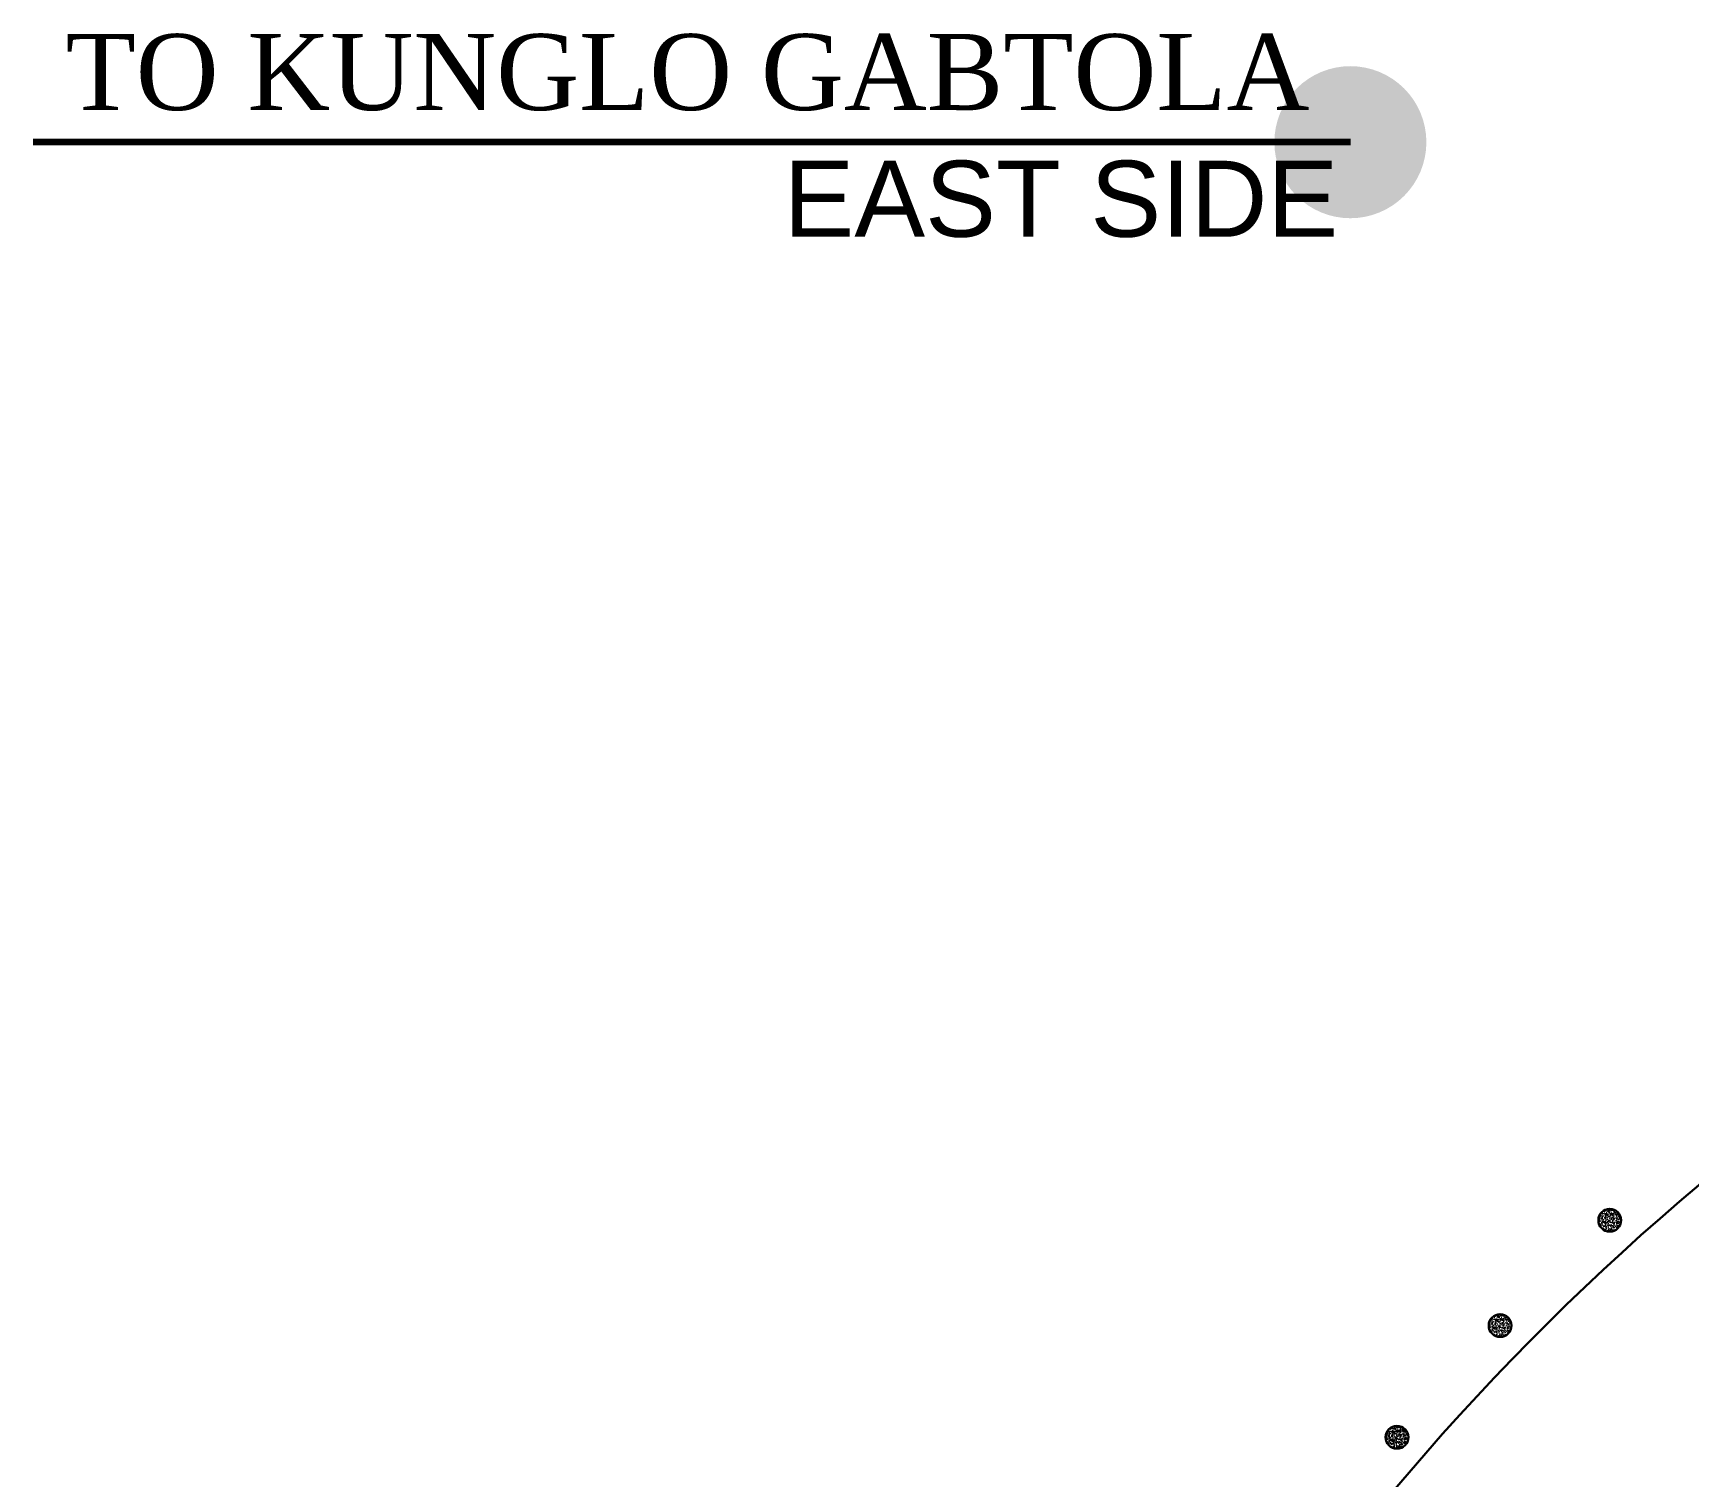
# Model space of a CAD drawing. Header units: millimetres. Extents: x 645430 to 1329725, y -477752 to 44877.
# Drawn here: x 944394 to 955283, y -236981 to -227487 of the extents above; entities that cross this region are included whole.
import ezdxf

# ---------------------------------------------------------------- set-up
doc = ezdxf.new("R2010")
doc.units = ezdxf.units.MM
doc.header["$LTSCALE"] = 250
for name, color, linetype in [('dim', 4, 'Continuous'), ('Dimision', 4, 'Continuous'), ('Hatching', 35, 'Continuous'), ('Text', 7, 'Continuous')]:
    doc.layers.add(name, color=color, linetype=linetype)
doc.layers.add('Gurd Post', color=231, linetype='Continuous', lineweight=30)
doc.layers.add('Pucca Road', color=1, linetype='Continuous', lineweight=30)
doc.styles.get("Standard").update_dxf_attribs({"font": 'times.ttf'})
doc.dimstyles.new('ISO-70', dxfattribs={"dimscale": 0, "dimtxt": 70, "dimasz": 0.75, "dimexe": 35, "dimexo": 35, "dimgap": 20, "dimtad": 1, "dimdec": 0, "dimlfac": -1, "dimzin": 1, "dimdsep": 46, "dimtxsty": 'Standard', "dimblk": 'DIM', "dimcen": 60, "dimclrd": 256, "dimclre": 256, "dimclrt": 256, "dimadec": 0, "dimazin": 0, "dimtfac": 1, "dimtdec": 0, "dimtix": 1, "dimtofl": 0, "dimtmove": 0, "dimatfit": 3, "dimldrblk": 'DOT', "dimfxl": 35, "dimfxlon": 1, "dimtolj": 1, "dimlwd": -1, "dimarcsym": 0})

# ---------------------------------------------------------------- blocks, each defined once
blk = doc.blocks.new('DIM')
at = {"layer": 'dim'}
for p, q in [((0, -101.404), (0, 101.404)), ((-101.404, 0), (101.404, 0))]:
    blk.add_line(p, q, dxfattribs=at)
at = {"layer": 'dim', "const_width": 25.351}
blk.add_lwpolyline([(-12.675, 0, 1), (12.675, 0, 1)], format="xyb", close=True, dxfattribs=at)

msp = doc.modelspace()

# ---------------------------------------------------------------- hatches: boundary and pattern name
at = {"layer": 'Hatching', "linetype": 'Continuous', "lineweight": 20, "ltscale": 250}
h = msp.add_hatch(dxfattribs=at)
h.set_pattern_fill('AR-CONC', color=256, scale=5, angle=-271.37544, style=0)
h.set_pattern_definition([(138.6245571, (3012111.482, 268594.404), (3.9975477, 35.77736173), [3.75, -41.25]), (83.624557, (3012111.482, 268594.404), (-37.7652975, -6.032798), [3, -33]), (189.0760015, (3012111.815, 268597.386), (-33.7677494, 29.74456364), [3.1870096, -35.0571056]), (134.808757, (3012101.485, 268594.644), (9.5544666, 53.1480375), [5.625, -61.875]), (185.2601926, (3012102.28, 268599.073), (-47.570129, 47.8887547), [4.7805171, -52.585688]), (79.808721, (3012101.485, 268594.644), (-47.570129, 47.8887547), [4.5, -49.5]), (109.6245571, (3012104.105, 268599.583), (20.84154314, 29.35353606), [3.75, -41.25]), (54.624557, (3012104.105, 268599.583), (-35.9550319, 13.03257554), [3, -33]), (160.0760018, (3012105.84, 268602.03), (-15.1134887, 42.38611124), [3.1870095, -35.0571056]), (126.1245571, (3012111.482, 268594.404), (-16.62530277, 1.007351826), [0, -32.6, 0, -33.5, 0, -33.125]), (96.1245571, (3012111.482, 268594.404), (-19.39917136, 13.62305401), [0, -19.1, 0, -31.85, 0, -12.625]), (56.1245571, (3012111.215, 268583.257), (1.76810438, 26.656361265), [0, -12.5, 0, -39, 0, -51.75]), (46.1245571, (3012111.095, 268578.259), (-4.3038756, 29.2710513), [0, -16.25, 0, -25.9, 0, -36.75])])
h.paths.add_polyline_path([(954761, -235368.6, 1), (954764.6, -235218.6, 1)])
h = msp.add_hatch(dxfattribs=at)
h.set_pattern_fill('AR-CONC', color=256, scale=5, angle=-271.37544, style=0)
h.set_pattern_definition([(138.6245571, (3012111.482, 268594.404), (3.9975477, 35.77736173), [3.75, -41.25]), (83.624557, (3012111.482, 268594.404), (-37.7652975, -6.032798), [3, -33]), (189.0760015, (3012111.815, 268597.386), (-33.7677494, 29.74456364), [3.1870096, -35.0571056]), (134.808757, (3012101.485, 268594.644), (9.5544666, 53.1480375), [5.625, -61.875]), (185.2601926, (3012102.28, 268599.073), (-47.570129, 47.8887547), [4.7805171, -52.585688]), (79.808721, (3012101.485, 268594.644), (-47.570129, 47.8887547), [4.5, -49.5]), (109.6245571, (3012104.105, 268599.583), (20.84154314, 29.35353606), [3.75, -41.25]), (54.624557, (3012104.105, 268599.583), (-35.9550319, 13.03257554), [3, -33]), (160.0760018, (3012105.84, 268602.03), (-15.1134887, 42.38611124), [3.1870095, -35.0571056]), (126.1245571, (3012111.482, 268594.404), (-16.62530277, 1.007351826), [0, -32.6, 0, -33.5, 0, -33.125]), (96.1245571, (3012111.482, 268594.404), (-19.39917136, 13.62305401), [0, -19.1, 0, -31.85, 0, -12.625]), (56.1245571, (3012111.215, 268583.257), (1.76810438, 26.656361265), [0, -12.5, 0, -39, 0, -51.75]), (46.1245571, (3012111.095, 268578.259), (-4.3038756, 29.2710513), [0, -16.25, 0, -25.9, 0, -36.75])])
h.paths.add_polyline_path([(954761, -235368.6, 1), (954764.6, -235218.6, 1)])
h = msp.add_hatch(dxfattribs=at)
h.set_pattern_fill('AR-CONC', color=256, scale=5, angle=-271.37544, style=0)
h.set_pattern_definition([(218.6245571, (3001376.77, -178487.468), (2.27585773, -35.9279901), [3.75, -41.25]), (273.624557, (3001376.77, -178487.47), (-37.4322429, 7.83833754), [3, -33]), (168.1731126, (3001376.96, -178490.462), (-35.1563848, -28.08965244), [3.1870096, -35.0571056]), (222.440357, (3001366.772, -178487.23), (6.9926923, -53.5453451), [5.625, -61.875]), (171.9889216, (3001367.355, -178491.69), (-49.8136637, -45.5505094), [4.7805171, -52.585688]), (277.440393, (3001366.77, -178487.23), (-49.8136637, -45.5505094), [4.5, -49.5]), (247.6245571, (3001369.152, -178492.287), (19.40874525, -30.31997044), [3.75, -41.25]), (302.624557, (3001369.15, -178492.287), (-36.5390788, -11.291947), [3, -33]), (197.1731123, (3001370.77, -178494.813), (-17.13033346, -41.6119171), [3.1870095, -35.0571056]), (231.1245571, (3001376.77, -178487.468), (-16.65449093, -0.20828334), [0, -32.6, 0, -33.5, 0, -33.125]), (261.1245571, (3001376.77, -178487.468), (-20.03063563, -12.6763199), [0, -19.1, 0, -31.85, 0, -12.625]), (301.1245571, (3001377.037, -178476.322), (0.48673292, -26.71050131), [0, -12.5, 0, -39, 0, -51.75]), (311.1245571, (3001377.157, -178471.323), (-5.7037383, -29.03076228), [0, -16.25, 0, -25.9, 0, -36.75])])
h.paths.add_polyline_path([(954761, -235368.6, 1), (954764.6, -235218.6, 1)])
h = msp.add_hatch(dxfattribs=at)
h.set_pattern_fill('AR-CONC', color=256, scale=5, angle=-267.95539, style=0)
h.set_pattern_definition([(142.0446082, (2977666.51, 389736.928), (1.8561041, 35.95211923), [3.75, -41.25]), (87.0446082, (2977666.51, 389736.928), (-37.3381471, -8.27496934), [3, -33]), (192.4960527, (2977666.665, 389739.924), (-35.4820426, 27.6771498), [3.1870096, -35.0571056]), (138.2288082, (2977656.517, 389736.57), (6.3668662, 53.62336), [5.625, -61.875]), (188.6802437, (2977657.05, 389741.04), (-50.342245, 44.9656355), [4.7805171, -52.585688]), (83.2287722, (2977656.517, 389736.57), (-50.342245, 44.9656354), [4.5, -49.5]), (113.0446082, (2977658.837, 389741.657), (19.0533185, 30.54457486), [3.75, -41.25]), (58.0446082, (2977658.837, 389741.657), (-36.668464, 10.86444165), [3, -33]), (163.496053, (2977660.425, 389744.203), (-17.6151454, 41.40901616), [3.1870095, -35.0571056]), (129.5446082, (2977666.51, 389736.928), (-16.6557876, 0.01376347), [0, -32.6, 0, -33.5, 0, -33.125]), (99.5446082, (2977666.51, 389736.928), (-20.17731465, 12.44152014), [0, -19.1, 0, -31.85, 0, -12.625]), (59.5446082, (2977666.908, 389725.785), (0.1747512, 26.71436413), [0, -12.5, 0, -39, 0, -51.75]), (49.5446082, (2977667.087, 389720.788), (-6.04239586, 28.96216914), [0, -16.25, 0, -25.9, 0, -36.75])])
h.paths.add_polyline_path([(954044.4, -236061.2, 1), (954039.1, -235911.3, 1)])
h = msp.add_hatch(dxfattribs=at)
h.set_pattern_fill('AR-CONC', color=256, scale=5, angle=-267.95539, style=0)
h.set_pattern_definition([(142.0446082, (2977666.51, 389736.928), (1.8561041, 35.95211923), [3.75, -41.25]), (87.0446082, (2977666.51, 389736.928), (-37.3381471, -8.27496934), [3, -33]), (192.4960527, (2977666.665, 389739.924), (-35.4820426, 27.6771498), [3.1870096, -35.0571056]), (138.2288082, (2977656.517, 389736.57), (6.3668662, 53.62336), [5.625, -61.875]), (188.6802437, (2977657.05, 389741.04), (-50.342245, 44.9656355), [4.7805171, -52.585688]), (83.2287722, (2977656.517, 389736.57), (-50.342245, 44.9656354), [4.5, -49.5]), (113.0446082, (2977658.837, 389741.657), (19.0533185, 30.54457486), [3.75, -41.25]), (58.0446082, (2977658.837, 389741.657), (-36.668464, 10.86444165), [3, -33]), (163.496053, (2977660.425, 389744.203), (-17.6151454, 41.40901616), [3.1870095, -35.0571056]), (129.5446082, (2977666.51, 389736.928), (-16.6557876, 0.01376347), [0, -32.6, 0, -33.5, 0, -33.125]), (99.5446082, (2977666.51, 389736.928), (-20.17731465, 12.44152014), [0, -19.1, 0, -31.85, 0, -12.625]), (59.5446082, (2977666.908, 389725.785), (0.1747512, 26.71436413), [0, -12.5, 0, -39, 0, -51.75]), (49.5446082, (2977667.087, 389720.788), (-6.04239586, 28.96216914), [0, -16.25, 0, -25.9, 0, -36.75])])
h.paths.add_polyline_path([(954044.4, -236061.2, 1), (954039.1, -235911.3, 1)])
h = msp.add_hatch(dxfattribs=at)
h.set_pattern_fill('AR-CONC', color=256, scale=5, angle=-267.95539, style=0)
h.set_pattern_definition([(222.0446082, (2993621.903, -57189.084), (4.4151143, -35.72823485), [3.75, -41.25]), (277.0446082, (2993621.903, -57189.084), (-37.83317817, 5.59133046), [3, -33]), (171.5931637, (2993622.27, -57192.06), (-33.4180635, -30.1369043), [3.1870096, -35.0571056]), (225.8604082, (2993611.91, -57189.44), (10.1745241, -53.0328274), [5.625, -61.875]), (175.4089727, (2993612.76, -57193.86), (-47.0075981, -48.4410541), [4.7805171, -52.585688]), (280.8604442, (2993611.91, -57189.44), (-47.0075981, -48.441054), [4.5, -49.5]), (251.0446082, (2993614.587, -57194.348), (21.18293793, -29.10812843), [3.75, -41.25]), (306.0446082, (2993614.587, -57194.35), (-35.800374, -13.45160093), [3, -33]), (200.5931635, (2993616.352, -57196.774), (-14.617436, -42.559729), [3.1870095, -35.0571056]), (234.5446082, (2993621.903, -57189.084), (-16.61240419, -1.20144791), [0, -32.6, 0, -33.5, 0, -33.125]), (264.5446082, (2993621.903, -57189.084), (-19.23874642, -13.84868536), [0, -19.1, 0, -31.85, 0, -12.625]), (304.5446082, (2993621.506, -57177.941), (2.07930003, -26.63389383), [0, -12.5, 0, -39, 0, -51.75]), (314.5446082, (2993621.327, -57172.944), (-3.96172922, -29.3193194), [0, -16.25, 0, -25.9, 0, -36.75])])
h.paths.add_polyline_path([(954044.4, -236061.2, 1), (954039.1, -235911.3, 1)])
h = msp.add_hatch(dxfattribs=at)
h.set_pattern_fill('AR-CONC', color=256, scale=5, angle=-264.53534, style=0)
h.set_pattern_definition([(145.4646593, (2936056.04, 508608.86), (-0.29195085, 35.99881616), [3.75, -41.25]), (90.4646593, (2936056.04, 508608.86), (-36.7779991, -10.4876655), [3, -33]), (195.9161038, (2936056.017, 508611.86), (-37.0699496, 25.5111506), [3.1870096, -35.0571056]), (141.6488593, (2936046.087, 508607.907), (3.1565872, 53.9076774), [5.625, -61.875]), (192.1002948, (2936046.35, 508612.4), (-52.935043, 41.8823497), [4.7805171, -52.585688]), (86.6488233, (2936046.087, 508607.907), (-52.935043, 41.8823497), [4.5, -49.5]), (116.4646593, (2936048.1, 508613.122), (17.19722642, 31.62681463), [3.75, -41.25]), (61.4646593, (2936048.1, 508613.122), (-37.25128394, 8.6576089), [3, -33]), (166.916104, (2936049.532, 508615.758), (-20.0540574, 40.28442316), [3.1870095, -35.0571056]), (132.9646593, (2936056.041, 508608.859), (-16.62694491, -0.97987391), [0, -32.6, 0, -33.5, 0, -33.125]), (102.9646593, (2936056.041, 508608.859), (-20.88358684, 11.21566987), [0, -19.1, 0, -31.85, 0, -12.625]), (62.9646593, (2936057.103, 508597.76), (-1.419224445, 26.67721108), [0, -12.5, 0, -39, 0, -51.75]), (52.9646593, (2936057.58, 508592.782), (-7.75939325, 28.55012444), [0, -16.25, 0, -25.9, 0, -36.75])])
h.paths.add_polyline_path([(953370.5, -236795.3, 1), (953356.2, -236646, 1)])
h = msp.add_hatch(dxfattribs=at)
h.set_pattern_fill('AR-CONC', color=256, scale=5, angle=-264.53534, style=0)
h.set_pattern_definition([(145.4646593, (2936056.04, 508608.86), (-0.29195085, 35.99881616), [3.75, -41.25]), (90.4646593, (2936056.04, 508608.86), (-36.7779991, -10.4876655), [3, -33]), (195.9161038, (2936056.017, 508611.86), (-37.0699496, 25.5111506), [3.1870096, -35.0571056]), (141.6488593, (2936046.087, 508607.907), (3.1565872, 53.9076774), [5.625, -61.875]), (192.1002948, (2936046.35, 508612.4), (-52.935043, 41.8823497), [4.7805171, -52.585688]), (86.6488233, (2936046.087, 508607.907), (-52.935043, 41.8823497), [4.5, -49.5]), (116.4646593, (2936048.1, 508613.122), (17.19722642, 31.62681463), [3.75, -41.25]), (61.4646593, (2936048.1, 508613.122), (-37.25128394, 8.6576089), [3, -33]), (166.916104, (2936049.532, 508615.758), (-20.0540574, 40.28442316), [3.1870095, -35.0571056]), (132.9646593, (2936056.041, 508608.859), (-16.62694491, -0.97987391), [0, -32.6, 0, -33.5, 0, -33.125]), (102.9646593, (2936056.041, 508608.859), (-20.88358684, 11.21566987), [0, -19.1, 0, -31.85, 0, -12.625]), (62.9646593, (2936057.103, 508597.76), (-1.419224445, 26.67721108), [0, -12.5, 0, -39, 0, -51.75]), (52.9646593, (2936057.58, 508592.782), (-7.75939325, 28.55012444), [0, -16.25, 0, -25.9, 0, -36.75])])
h.paths.add_polyline_path([(953370.5, -236795.3, 1), (953356.2, -236646, 1)])
h = msp.add_hatch(dxfattribs=at)
h.set_pattern_fill('AR-CONC', color=256, scale=5, angle=-264.53534, style=0)
h.set_pattern_definition([(225.4646593, (2978644.707, 63430.647), (6.5386443, -35.4012165), [3.75, -41.25]), (280.4646593, (2978644.707, 63430.647), (-38.0993525, 3.3244072), [3, -33]), (175.0132149, (2978645.252, 63427.697), (-31.56070785, -32.0768092), [3.1870096, -35.0571056]), (229.2804593, (2978634.753, 63429.695), (13.3201145, -52.3314081), [5.625, -61.875]), (178.8290238, (2978635.863, 63425.334), (-44.0340926, -51.1590529), [4.7805171, -52.585688]), (284.2804953, (2978634.753, 63429.695), (-44.0340926, -51.1590529), [4.5, -49.5]), (254.4646593, (2978637.718, 63424.956), (22.8816775, -27.79260396), [3.75, -41.25]), (309.4646593, (2978637.718, 63424.956), (-34.93414914, -15.5633406), [3, -33]), (204.0132146, (2978639.624, 63422.64), (-12.0524716, -43.3559442), [3.1870095, -35.0571056]), (237.9646593, (2978644.707, 63430.647), (-16.51114447, -2.19033294), [0, -32.6, 0, -33.5, 0, -33.125]), (267.9646593, (2978644.707, 63430.647), (-18.37832926, -14.97172213), [0, -19.1, 0, -31.85, 0, -12.625]), (307.9646593, (2978643.646, 63441.746), (3.66446072, -26.46241706), [0, -12.5, 0, -39, 0, -51.75]), (317.9646593, (2978643.17, 63446.724), (-2.20560855, -29.50344183), [0, -16.25, 0, -25.9, 0, -36.75])])
h.paths.add_polyline_path([(953370.5, -236795.3, 1), (953356.2, -236646, 1)])

# ---------------------------------------------------------------- linework, layer by layer
at = {"layer": 'Gurd Post', "ltscale": 5}
for centre in [(954762.8, -235293.6, 22562.8), (954762.8, -235293.6, 22562.8), (954762.8, -235293.6, 22562.8), (954041.8, -235986.2, 22562.8), (954041.8, -235986.2, 22562.8), (954041.8, -235986.2, 22562.8), (953363.3, -236720.7, 22562.8), (953363.3, -236720.7, 22562.8), (953363.3, -236720.7, 22562.8)]:
    msp.add_circle(centre, 75, dxfattribs=at)
at = {"layer": 'Pucca Road', "ltscale": 0.5}
msp.add_arc((966002.9, -247716.2, 22562.8), 16541.8, 98.07561, 173.75109, dxfattribs=at)

# ---------------------------------------------------------------- texts
at = {"layer": 'Text', "ltscale": 10, "insert": (952977, -227492.8), "char_height": 500, "attachment_point": 3}
msp.add_mtext_dynamic_manual_height_columns('TO KUNGLO GABTOLA {\\fArial|b0|i0|c0|p34; EAST SIDE}', width=10102.098, gutter_width=625, heights=[0], dxfattribs=at)

# ---------------------------------------------------------------- leaders
at = {"layer": 'Dimision', "ltscale": 5}
msp.add_leader([(953057, -228204.5), (944394.1, -228204.5)], dimstyle='ISO-70', override={"dimscale": 1, "dimasz": 1000, "dimlwd": 65534}, dxfattribs=at)

doc.saveas('drawing.dxf')
